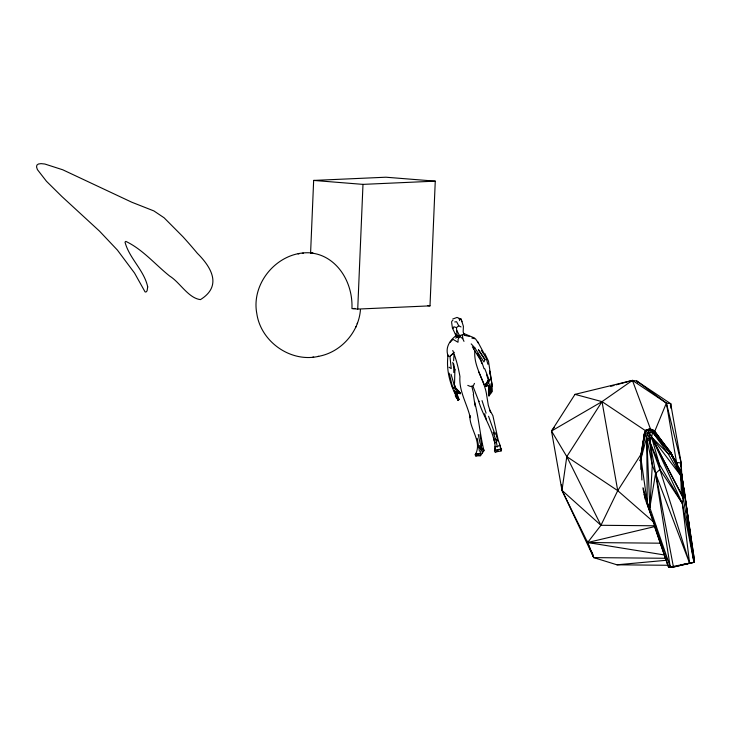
<?xml version="1.0" encoding="UTF-8"?>
<svg xmlns="http://www.w3.org/2000/svg" width="731" height="731" viewBox="0 0 731 731"><rect width="100%" height="100%" fill="white"/><g stroke="black" fill="none" stroke-linecap="round" stroke-linejoin="round"><path stroke-width="1.1" d="M680.99 474.346L681.173 463.025L670.692 403.686L636.738 380.988L632.434 380.403L574.995 394.365L551.512 431.016L561.984 490.364L593.755 557.616L616.964 564.807L668.28 565.282M673.434 567.037L668.088 566.15L648.132 506.693L647.237 502.453L640.676 456.628L644.559 432.807L645.619 430.385L654.044 430.513L671.378 454.709L679.026 469.302L684.426 490.812L693.993 562.294L673.434 567.037L649.85 441.981L649.475 433.081L648.607 430.066L649.923 428.805L654.044 430.513L670.857 452.58L681.374 472.5L694.45 560.366L693.993 562.294L673.434 567.037L668.646 567.357L654.437 526.302M640.84 469.393L641.078 458.483L644.559 432.807L645.784 431.683M454.554 383.09L454.91 369.429M489.834 371.915L492.255 386.023L491.552 392.41L490.885 390.363M310.593 253.008L313.654 180.429L385.941 177.213L435.265 181.151L430.002 305.86L357.724 309.085L351.949 308.619A52.267 43.595 87.4 0 0 310.593 253.008A52.267 28.673 -85.4 0 1 313.032 253.09M357.724 309.085L362.987 184.376L435.265 181.151M452.772 350.487C456.08 358.967 458.401 367.592 459.936 376.529C458.84 391.35 467.146 403.841 470.298 417.721L469.869 415.601C469.339 428.996 482.734 441.908 475.196 454.792L475.762 455.998L480.55 455.678L483.959 450.661C479.911 434.589 478.823 417.958 474.593 401.849M640.429 458.702L640.182 460.777L645.436 434.15L645.619 430.385L649.923 428.805L652.034 430.047L670.857 452.58L680.789 475.653L683.001 490.702L683.321 498.323L693.993 562.294L680.771 564.935M453.613 360.758L454.079 354.407M491.04 392.958L491.47 388.106L488.948 395.928L491.04 392.958L490.455 391.213L488.491 394.85L488.555 385.52L485.914 386.315L485.558 384.488L488.326 380.367L485.558 384.488M448.066 355.001C445.91 370.16 450.269 385.931 457.844 399.035L456.4 393.671M360.438 309.652C358.802 332.514 340.363 352.881 317.674 356.49M642.613 447.281L644.559 432.807M670.857 408.218L670.692 403.686L666.389 403.092L632.434 380.403L602.024 401.63L566.799 456.61L561.984 490.364L587.642 542.521L593.755 557.616L666.645 558.292M670.373 405.933L670.692 403.686M680.68 466.405L681.173 463.025L666.389 403.092L636.738 380.988L637.779 383.007M693.737 558.594L694.45 560.366L681.374 472.5L677.345 465.629L677.536 464.596L670.409 452.699L654.044 430.513L651.714 430.056L649.923 428.805L645.619 430.385L644.514 433.684L645.436 434.15L646.771 438.125L652.299 465.135L655.552 473.524L670.19 566.626L668.646 567.357L689.571 563.162L682.334 503.403L684.426 490.812L683.001 490.702M640.676 456.628L644.514 433.684M645.436 434.15L652.555 432.012L651.604 437.147L683.321 498.323L680.789 475.653L667.86 453.284L652.555 432.012L652.034 430.047L649.475 433.081L651.604 437.147L659.261 464.048L659.874 469.512L655.552 473.524L649.841 507.661L670.19 566.626L646.049 501.466M495.207 446.897L494.43 451.027L495.353 452.526L499.163 449.382L500.872 449.072L501.11 450.926L496.687 451.804L495.316 449.949L494.832 442.986L493.663 438.134M683.321 498.323L681.383 494.065L680.789 475.653L681.374 472.5L671.378 454.709L652.555 432.012L668.408 450.214M489.441 392.035L488.555 385.52L489.871 390.555L488.491 394.85L490.437 386.964L488.491 382.706L490.117 379.334L488.445 380.568L486.636 374.756M487.869 382.258L488.326 380.367L488.619 382.423M455.852 338.298L456.427 336.169M648.607 430.066L641.078 458.483L641.9 480.002M490.455 391.213L488.948 395.928L489.871 390.555L491.552 392.41L491.47 388.106M482.259 453.531L482.222 449.008L479.609 445.499L481.281 449.729L480.039 453.448L480.55 455.678L477.306 455.267L475.762 455.998L476.795 453.403M644.148 494.421L648.132 506.693L649.841 507.661L652.299 465.135L649.85 441.981L651.604 437.147L667.86 453.284L671.378 454.709L677.536 464.596M645.208 499.383L643.116 488.911M640.182 460.777L640.804 459.205M654.684 431.473L666.389 403.092L676.943 464.724M454.243 352.287L449.94 356.299L451.237 368.625L449.008 367.209M357.185 323.751L357.55 322.883M355.586 327.579L355.997 326.602M453.156 328.438L453.887 326.766L456.491 327.625L458.721 325.788L461.033 326.94M474.465 383.364L473.414 385.666L471.815 386.297L470.207 386.407L467.785 385.374M484.991 359.625L478.503 349.875L484.991 359.625L483.904 361.936L474.803 347.828L471.184 343.881M664.771 555.03L587.642 542.521L600.955 525.287L617.732 490.656L642.019 452.736M449.903 342.455L453.019 339.339L458.017 342.254L458.127 339.202L460.448 335.346L458.109 336.132L456.793 337.439L459.808 336.507L462.412 334.396L462.796 338.7L463.984 341.359M488.491 382.706L485.914 386.315L487.413 385.392M655.689 525.799L600.955 525.287L566.799 456.61L551.512 431.016L554.29 427.416M473.743 348.998L474.803 347.828L472.372 346.869L481.83 362.165L484.059 368.744M491.232 392.465L492.045 391.569L490.912 383.821M456.72 335.109C449.812 340.207 444.804 347.654 448.231 356.381M451.676 321.439L452.891 320.315M475.196 454.792L476.402 453.695L480.039 453.448L477.306 455.267M449.94 356.299L452.937 353.731M693.993 562.294L682.334 503.403L659.261 464.048L649.85 441.981L646.771 438.125L649.841 507.661L647.237 502.453L646.771 438.125L649.375 438.984L651.604 437.147L680.789 475.653M494.832 442.986L496.367 441.889L493.16 432.149M495.115 446.422L497.254 446.805L499.657 445.106L500.872 449.072M551.512 431.016L602.024 401.63L645.409 430.632M456.491 327.625L457.039 335.684L460.448 335.346M452.727 319.027L457.039 317.437L461.16 319.145L463.408 326.346L463.162 331.856L464.313 335.301L469.247 336.351M670.756 566.58L668.646 567.357L673.05 566.479M610.741 386.343L613.994 385.447M616.169 384.853L632.434 380.403L650.59 429.298M670.857 452.58L668.143 450.25M312.548 253.045C279.936 249.28 250.742 281.581 256.791 313.462C260.766 341.697 290.618 362.868 318.67 356.344M655.78 526.338L587.642 542.521L660.532 543.197M495.316 449.949L499.163 449.382M298.111 253.94L299.107 253.794M302.332 253.31L303.328 253.164M312.704 357.194L313.69 357.048M454.746 321.932L456.592 321.722L458.721 325.788M449.19 373.166L452.571 387.393L454.828 387.147L460.091 392.757L460.21 393.735L454.353 391.094L458.355 400.433L455.276 395.635L458.501 400.478L457.085 395.736L459.068 399.61L455.906 396.248L458.501 400.478L456.985 395.827L458.355 400.433M616.964 564.807L666.763 560.238M353.155 308.564L354.425 308.491A52.267 2.988 2.4 0 0 354.919 308.455M313.654 180.429L362.987 184.376M427.763 305.686L430.002 305.86M471.906 338.133L475.525 338.855L478.485 343.351M574.995 394.365L602.024 401.63L617.732 490.656L654.547 522.82M451.036 374.226L454.828 387.147L460.091 392.757L454.353 391.094L460.21 393.735L458.282 390.528L456.72 391.971L456.957 396.303M474.693 338.078L463.664 333.455L464.313 335.301M566.799 456.61L617.732 490.656M460.091 392.757L452.571 387.393M459.808 336.507L462.796 338.7M451.621 322.325L452.434 328.182L455.258 333.93L458.109 336.132M495.417 439.066L497.784 440.957L495.755 432.651M600.955 525.287L561.984 490.364L561.39 484.717M646.387 431.116L645.619 430.385L647.629 433.291L649.375 438.984M674.622 459.936L676.86 462.44L681.173 463.025L681.977 478.933M477.188 438.298L478.677 446.815L481.281 449.729M663.218 443.991L670.409 452.699L676.815 464.633M500.571 447.664L501.567 449.008L501.11 450.926L500.589 448.962M679.026 469.302L681.374 472.5L683.586 488.198M455.906 396.248L457.844 399.035M649.85 441.981L659.874 469.512L682.334 503.403L651.604 437.147L681.383 494.065M481.373 350.359L486.142 357.943L487.906 364.285M477.316 353.539L480.541 359.186L481.811 363.645M477.526 341.34L483.392 352.278M456.966 330.622L459.543 335.812M484.653 353.228L488.491 361.141L492.255 386.023M645.455 498.761L647.237 502.453L642.988 487.696M500.497 446.339L498.25 440.345L492.904 415.701L489.898 410.21L490.602 412.311L488.317 405.403L486.727 395.562C484.735 380.019 473.359 366.889 474.848 350.661M478.567 371.567L484.214 384.524M488.701 378.868L484.799 368.789M455.258 333.93L456.08 335.894M586.892 540.949L593.755 557.616L592.119 552.188M459.068 399.61L456.564 392.611M655.552 473.524L689.571 563.162L659.874 469.512M482.222 449.008L479.956 442.748L478.275 434.497M488.555 416.268L494.978 434.296M482.021 400.597L486.088 413.161M461.919 321.731L461.16 319.145L459.141 318.689L459.671 320.653M484.662 413.7L486.526 420.106M494.266 441.049C491.113 426.694 482.469 414.568 478.476 400.551L478.924 401.639L473.149 386.681L471.815 386.297L473.615 393.689M483.611 449.364L483.959 450.661M454.883 385.429L455.605 388.508M489.478 370.635L490.437 375.03M453.659 363.892L454.892 369.987M452.763 362.366L453.732 367.172L453.805 372.518M496.367 441.889L497.254 446.805M479.929 434.607L481.857 445.298M478.677 446.815L479.435 451.255M473.286 394.247L475.132 406.098M683.905 490.437L684.225 492.676M684.536 494.924L684.856 497.162M685.331 500.525L685.641 502.773M686.747 510.622L687.067 512.86M687.542 516.223L687.853 518.462M688.173 520.71L688.483 522.948M681.374 472.5L683.512 488.317M683.814 490.574L684.125 492.831M454.326 384.022L454.664 387.247M147.708 286.899L147.077 290.856L146.045 291.989L145.103 291.943L134.559 273.083L117.38 250.057L99.498 231.124L61.824 196.456L46.464 181.279L37.4 169.592L36.55 166.988L36.888 165.124L38.405 164.009L41.064 163.643L44.856 164.027L62.765 169.793L131.808 202.231L153.912 210.939L164.073 217.765L182.914 236.716A830.252 639.397 -28.6 0 1 197.37 253.328C211.972 267.848 222.005 286.241 200.449 299.619C188.287 298.129 179.881 282.312 169.72 276.099C155.237 264.558 142.627 249.326 125.796 241.367L125.01 242.125C129.277 258.409 144.153 270.269 147.708 286.899"/></g></svg>
